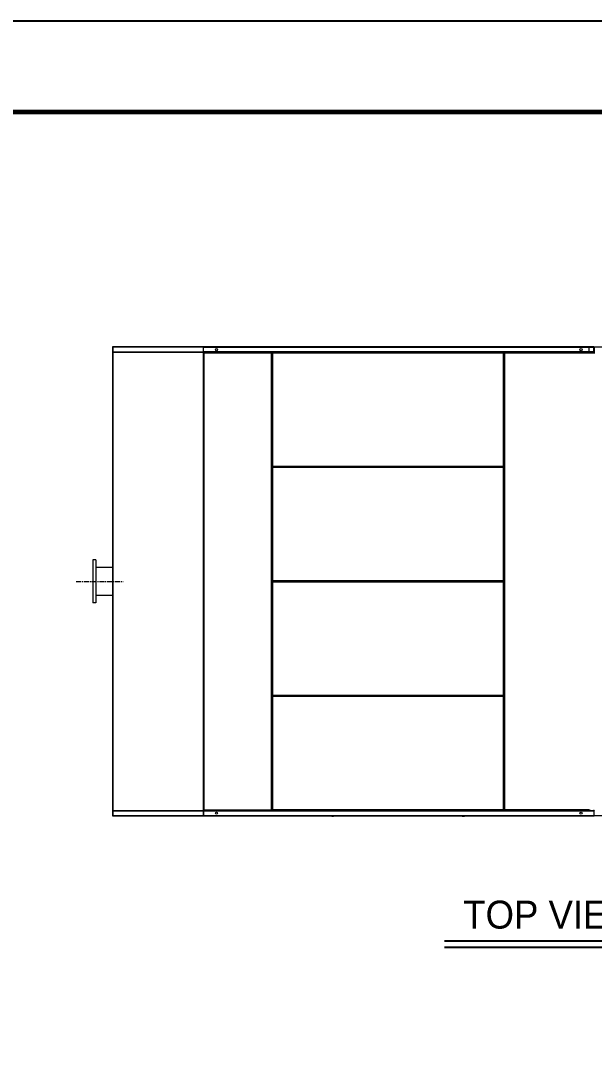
# Model space of a CAD drawing. Header units: millimetres. Extents: x -17070 to 42347, y -291348 to 30072.
# Drawn here: x 21629 to 26033, y 22094 to 30072 of the extents above; entities that cross this region are included whole.
import ezdxf
from ezdxf.enums import TextEntityAlignment as Align

# ---------------------------------------------------------------- set-up
doc = ezdxf.new("R2010")
doc.units = ezdxf.units.MM
doc.linetypes.add('CENTER', pattern=[2, 1.25, -0.25, 0.25, -0.25])
for name, color, linetype in [('center', 1, 'CENTER'), ('냉각탑_box', 1, 'Continuous'), ('냉각탑_form', 1, 'Continuous'), ('냉각탑_text', 3, 'Continuous')]:
    doc.layers.add(name, color=color, linetype=linetype)
doc.styles.add('돋움', font='Dotum.ttf')

# ---------------------------------------------------------------- blocks, each defined once
blk = doc.blocks.new('4')
at = {"lineweight": 20}
for p, q in [((23033.3, 27568.5), (22333.3, 27568.5)), ((22333.3, 27568.5), (22333.3, 23968.5)), ((22336.3, 27568.5), (22336.3, 23968.5)), ((23033.3, 27565.5), (22336.3, 27565.5)), ((23033.3, 27529.5), (22336.3, 27529.5)), ((23033.3, 27526.5), (22336.3, 27526.5)), ((23033.3, 23968.5), (23033.3, 27568.5)), ((26029.8, 27568.5), (28432, 27568.5)), ((22333.3, 23968.5), (23033.3, 23968.5)), ((22336.3, 24010.5), (23033.3, 24010.5)), ((22336.3, 24007.5), (23033.3, 24007.5)), ((22336.3, 23971.5), (23033.3, 23971.5)), ((28432, 23968.5), (23033.3, 23968.5))]:
    blk.add_line(p, q, dxfattribs=at)
at = {"color": 7, "lineweight": 20}
for p, q in [((26029.8, 27568.5), (23033.3, 27568.5)), ((26029.8, 27565.1), (23033.3, 27565.1)), ((26029.8, 27529.9), (23033.3, 27529.9)), ((26028.1, 27526.5), (23034.9, 27526.5)), ((25337.5, 27524.5), (23562.3, 27524.5)), ((23036.3, 24015.9), (23036.3, 27521.1)), ((23553.5, 24015.9), (23553.5, 27521.1)), ((23556.9, 24014.2), (23556.9, 27522.8)), ((25337.5, 27521.1), (23562.3, 27521.1)), ((25342.9, 24014.2), (25342.9, 27522.8)), ((25346.3, 24015.9), (25346.3, 27521.1)), ((25337.5, 26650.9), (23562.3, 26650.9)), ((25337.5, 26647.5), (23562.3, 26647.5)), ((25337.5, 26646), (23562.3, 26646)), ((25337.5, 26642.6), (23562.3, 26642.6)), ((25337.5, 25772.4), (23562.3, 25772.4)), ((25337.5, 25769), (23562.3, 25769)), ((25337.5, 25767.5), (23562.3, 25767.5)), ((25337.5, 25764.1), (23562.3, 25764.1)), ((25337.5, 24893.9), (23562.3, 24893.9)), ((25337.5, 24890.5), (23562.3, 24890.5)), ((25337.5, 24889), (23562.3, 24889)), ((25337.5, 24885.6), (23562.3, 24885.6)), ((25337.5, 24015.4), (23562.3, 24015.4)), ((23033.3, 24007.1), (26029.9, 24007.1)), ((23033.3, 23971.9), (26029.9, 23971.9)), ((23033.3, 23968.5), (26029.9, 23968.5)), ((23035, 24010.5), (26028.2, 24010.5)), ((25337.5, 24012), (23562.3, 24012))]:
    blk.add_line(p, q, dxfattribs=at)
at = {"color": 7, "lineweight": 20, "ltscale": 0.232167}
for p, q in [((23554, 27524.5), (23034.9, 27524.5)), ((23034.9, 24012.5), (23554, 24012.5))]:
    blk.add_line(p, q, dxfattribs=at)
at = {"color": 7, "lineweight": 20, "ltscale": 0.000414929}
for p, q in [((23034.9, 27524.5), (23034.9, 27523.5)), ((23554.9, 27524.5), (23554.9, 27523.5)), ((25344.9, 27524.5), (25344.9, 27523.5)), ((23034.9, 24012.5), (23034.9, 24013.5)), ((23554.9, 24012.5), (23554.9, 24013.5)), ((25344.9, 24013.5), (25344.9, 24012.5)), ((25991.9, 24013.5), (25991.9, 24012.5))]:
    blk.add_line(p, q, dxfattribs=at)
at = {"color": 7, "lineweight": 20, "ltscale": 0.000375}
for p, q in [((23035.8, 27524.5), (23034.9, 27524.5)), ((23080, 27524.5), (23079.1, 27524.5)), ((23554, 27524.5), (23554.9, 27524.5)), ((24074.2, 27524.5), (24075.1, 27524.5)), ((25345.8, 27524.5), (25344.9, 27524.5)), ((25592, 27524.5), (25591.1, 27524.5)), ((25986.2, 27524.5), (25987.1, 27524.5)), ((25991, 27524.5), (25991.9, 27524.5)), ((25340.9, 27521.6), (25340.9, 27522.5)), ((25340.9, 26650.4), (25340.9, 26649.5)), ((25340.9, 26643.1), (25340.9, 26644)), ((25340.9, 25771.9), (25340.9, 25771)), ((25340.9, 25766.6), (25340.9, 25767.5)), ((25340.9, 24895.4), (25340.9, 24894.5)), ((25340.9, 24888.1), (25340.9, 24889)), ((25340.9, 24016.9), (25340.9, 24016)), ((23035.8, 24012.5), (23034.9, 24012.5)), ((23554, 24012.5), (23554.9, 24012.5)), ((25345.8, 24012.5), (25344.9, 24012.5)), ((25991, 24012.5), (25991.9, 24012.5))]:
    blk.add_line(p, q, dxfattribs=at)
at = {"color": 7, "lineweight": 20, "ltscale": 0.000333333}
for p, q in [((23036.1, 27524.5), (23035.3, 27524.5)), ((23117.5, 27524.5), (23116.6, 27524.5)), ((23262.2, 27524.5), (23261.4, 27524.5)), ((23311.3, 27524.5), (23312.1, 27524.5)), ((23392.6, 27524.5), (23393.5, 27524.5)), ((23537.4, 27524.5), (23538.2, 27524.5))]:
    blk.add_line(p, q, dxfattribs=at)
at = {"color": 7, "lineweight": 20, "ltscale": 0.010333}
blk.add_line((23500.9, 27526.5), (23525.7, 27526.5), dxfattribs=at)
at = {"color": 7, "lineweight": 20, "ltscale": 0.000833346}
for p, q in [((23525.7, 27526.5), (23525.7, 27524.5)), ((25525.7, 27526.5), (25525.7, 27524.5))]:
    blk.add_line(p, q, dxfattribs=at)
at = {"color": 7, "lineweight": 20, "ltscale": 0.000625002}
blk.add_line((23554, 27524.5), (23555.5, 27524.5), dxfattribs=at)
at = {"color": 7, "lineweight": 20, "ltscale": 0.001542}
blk.add_line((23555.5, 27524.5), (23559.2, 27524.5), dxfattribs=at)
at = {"color": 7, "lineweight": 20, "ltscale": 0.000708346}
blk.add_line((23555.5, 27524.5), (23555.5, 27522.8), dxfattribs=at)
at = {"color": 7, "lineweight": 20, "ltscale": 0.001292}
for p, q in [((23559.2, 27524.5), (23562.3, 27524.5)), ((25340.6, 27524.5), (25337.5, 27524.5)), ((23559.2, 27522.5), (23562.3, 27522.5)), ((25340.6, 27522.5), (25337.5, 27522.5)), ((23559.2, 26649.5), (23562.3, 26649.5)), ((23559.2, 26647.5), (23562.3, 26647.5)), ((25340.6, 26649.5), (25337.5, 26649.5)), ((25340.6, 26647.5), (25337.5, 26647.5)), ((23559.2, 26646), (23562.3, 26646)), ((23559.2, 26644), (23562.3, 26644)), ((25340.6, 26646), (25337.5, 26646)), ((25340.6, 26644), (25337.5, 26644)), ((23559.2, 25771), (23562.3, 25771)), ((23559.2, 25769), (23562.3, 25769)), ((25340.6, 25771), (25337.5, 25771)), ((25340.6, 25769), (25337.5, 25769)), ((23559.2, 25767.5), (23562.3, 25767.5)), ((23559.2, 25765.5), (23562.3, 25765.5)), ((25340.6, 25767.5), (25337.5, 25767.5)), ((25340.6, 25765.5), (25337.5, 25765.5)), ((23559.2, 24892.5), (23562.3, 24892.5)), ((25340.6, 24892.5), (25337.5, 24892.5)), ((23559.2, 24890.5), (23562.3, 24890.5)), ((23559.2, 24889), (23562.3, 24889)), ((23559.2, 24887), (23562.3, 24887)), ((25340.6, 24890.5), (25337.5, 24890.5)), ((25340.6, 24889), (25337.5, 24889)), ((25340.6, 24887), (25337.5, 24887)), ((23559.2, 24014), (23562.3, 24014)), ((25340.6, 24014), (25337.5, 24014)), ((23559.2, 24012), (23562.3, 24012)), ((25340.6, 24012), (25337.5, 24012))]:
    blk.add_line(p, q, dxfattribs=at)
at = {"color": 7, "lineweight": 20, "ltscale": 0.000833333}
for p, q in [((23559.2, 27522.5), (23559.2, 27524.5)), ((25337.5, 27522.5), (25337.5, 27524.5)), ((25340.6, 27522.5), (25340.6, 27524.5)), ((23560.9, 27521.6), (23558.9, 27521.6)), ((25338.9, 27521.6), (25340.9, 27521.6)), ((23560.9, 26650.4), (23558.9, 26650.4)), ((23559.2, 26649.5), (23559.2, 26647.5)), ((25337.5, 26649.5), (25337.5, 26647.5)), ((25338.9, 26650.4), (25340.9, 26650.4)), ((25340.6, 26649.5), (25340.6, 26647.5)), ((23560.9, 26643.1), (23558.9, 26643.1)), ((23559.2, 26644), (23559.2, 26646)), ((25337.5, 26644), (25337.5, 26646)), ((25338.9, 26643.1), (25340.9, 26643.1)), ((25340.6, 26644), (25340.6, 26646)), ((23558.9, 25974.5), (23556.9, 25974.5)), ((23560.9, 25771.9), (23558.9, 25771.9)), ((23559.2, 25771), (23559.2, 25769)), ((25337.5, 25771), (25337.5, 25769)), ((25338.9, 25771.9), (25340.9, 25771.9)), ((25340.6, 25771), (25340.6, 25769)), ((23560.9, 25764.6), (23558.9, 25764.6)), ((23559.2, 25765.5), (23559.2, 25767.5)), ((25337.5, 25765.5), (25337.5, 25767.5)), ((25338.9, 25764.6), (25340.9, 25764.6)), ((25340.6, 25765.5), (25340.6, 25767.5)), ((23558.9, 25562.5), (23556.9, 25562.5)), ((23560.9, 24893.4), (23558.9, 24893.4)), ((23559.2, 24892.5), (23559.2, 24890.5)), ((25337.5, 24892.5), (25337.5, 24890.5)), ((25338.9, 24893.4), (25340.9, 24893.4)), ((25340.6, 24892.5), (25340.6, 24890.5)), ((23560.9, 24886.1), (23558.9, 24886.1)), ((23559.2, 24887), (23559.2, 24889)), ((25337.5, 24887), (25337.5, 24889)), ((25338.9, 24886.1), (25340.9, 24886.1)), ((25340.6, 24887), (25340.6, 24889)), ((23560.9, 24014.9), (23558.9, 24014.9)), ((23559.2, 24014), (23559.2, 24012)), ((25337.5, 24014), (25337.5, 24012)), ((25338.9, 24014.9), (25340.9, 24014.9)), ((25340.6, 24014), (25340.6, 24012))]:
    blk.add_line(p, q, dxfattribs=at)
at = {"color": 7, "lineweight": 20, "ltscale": 0.001417}
for p, q in [((23562.3, 27521.1), (23562.3, 27524.5)), ((25337.5, 27521.1), (25337.5, 27524.5)), ((25992.2, 27565.1), (25992.2, 27568.5)), ((26029.8, 27565.1), (26029.8, 27568.5)), ((23558.9, 27521.1), (23562.3, 27521.1)), ((25340.9, 27521.1), (25337.5, 27521.1)), ((23558.9, 26650.9), (23562.3, 26650.9)), ((23562.3, 26650.9), (23562.3, 26647.5)), ((25340.9, 26650.9), (25337.5, 26650.9)), ((25337.5, 26650.9), (25337.5, 26647.5)), ((23558.9, 26642.6), (23562.3, 26642.6)), ((23562.3, 26642.6), (23562.3, 26646)), ((25337.5, 26642.6), (25337.5, 26646)), ((25340.9, 26642.6), (25337.5, 26642.6)), ((23558.9, 25772.4), (23562.3, 25772.4)), ((23562.3, 25772.4), (23562.3, 25769)), ((25340.9, 25772.4), (25337.5, 25772.4)), ((25337.5, 25772.4), (25337.5, 25769)), ((23558.9, 25764.1), (23562.3, 25764.1)), ((23562.3, 25764.1), (23562.3, 25767.5)), ((25337.5, 25764.1), (25337.5, 25767.5)), ((25340.9, 25764.1), (25337.5, 25764.1)), ((23558.9, 24893.9), (23562.3, 24893.9)), ((23562.3, 24893.9), (23562.3, 24890.5)), ((25340.9, 24893.9), (25337.5, 24893.9)), ((25337.5, 24893.9), (25337.5, 24890.5)), ((23558.9, 24885.6), (23562.3, 24885.6)), ((23562.3, 24885.6), (23562.3, 24889)), ((25337.5, 24885.6), (25337.5, 24889)), ((25340.9, 24885.6), (25337.5, 24885.6)), ((23558.9, 24015.4), (23562.3, 24015.4)), ((23562.3, 24015.4), (23562.3, 24012)), ((25340.9, 24015.4), (25337.5, 24015.4)), ((25337.5, 24015.4), (25337.5, 24012)), ((23033.3, 23971.9), (23033.3, 23968.5)), ((25992.2, 23971.9), (25992.2, 23968.5)), ((26029.9, 23971.9), (26029.9, 23968.5))]:
    blk.add_line(p, q, dxfattribs=at)
at = {"color": 7, "lineweight": 20, "ltscale": 0.000128159}
for p, q in [((23562.3, 27524.2), (23562.3, 27524.5)), ((23562.3, 26647.8), (23562.3, 26647.5)), ((23562.3, 26645.7), (23562.3, 26646)), ((23562.3, 25769.3), (23562.3, 25769)), ((23562.3, 25767.2), (23562.3, 25767.5)), ((23562.3, 24890.8), (23562.3, 24890.5)), ((23562.3, 24888.7), (23562.3, 24889)), ((23562.3, 24012.3), (23562.3, 24012))]:
    blk.add_line(p, q, dxfattribs=at)
at = {"color": 7, "lineweight": 20, "ltscale": 0.00075}
for p, q in [((23596.1, 27524.5), (23594.3, 27524.5)), ((23662.1, 27524.5), (23663.9, 27524.5)), ((24130.1, 27524.5), (24128.3, 27524.5)), ((24272.1, 27524.5), (24273.9, 27524.5)), ((24435.1, 27524.5), (24433.3, 27524.5)), ((24577.1, 27524.5), (24578.9, 27524.5)), ((25045.1, 27524.5), (25043.3, 27524.5)), ((25111.1, 27524.5), (25112.9, 27524.5))]:
    blk.add_line(p, q, dxfattribs=at)
at = {"color": 7, "lineweight": 20, "ltscale": 0.000374988}
for p, q in [((24081.2, 27524.5), (24080.3, 27524.5)), ((24710.4, 27524.5), (24711.3, 27524.5)), ((24718.2, 27524.5), (24717.3, 27524.5)), ((25347.4, 27524.5), (25348.3, 27524.5)), ((25355.2, 27524.5), (25354.3, 27524.5)), ((25984.4, 27524.5), (25985.3, 27524.5))]:
    blk.add_line(p, q, dxfattribs=at)
at = {"color": 7, "lineweight": 20, "ltscale": 0.005083}
for p, q in [((25017.6, 27570.1), (25029.8, 27570.1)), ((25049.1, 27570.1), (25036.9, 27570.1)), ((24017.1, 23966.9), (24029.3, 23966.9)), ((24048.6, 23966.9), (24036.4, 23966.9)), ((25017.6, 23966.9), (25029.8, 23966.9)), ((25049.1, 23966.9), (25036.9, 23966.9))]:
    blk.add_line(p, q, dxfattribs=at)
at = {"color": 7, "lineweight": 20, "ltscale": 0.002167}
blk.add_line((25340.6, 27524.5), (25345.8, 27524.5), dxfattribs=at)
at = {"color": 7, "lineweight": 20, "ltscale": 0.268833}
for p, q in [((25991, 27524.5), (25345.8, 27524.5)), ((25991, 24012.5), (25345.8, 24012.5))]:
    blk.add_line(p, q, dxfattribs=at)
at = {"color": 7, "lineweight": 20, "ltscale": 0.008667}
blk.add_line((25504.9, 27526.5), (25525.7, 27526.5), dxfattribs=at)
at = {"color": 7, "lineweight": 20, "ltscale": 0.000162417}
blk.add_line((25991.4, 27524.5), (25991, 27524.5), dxfattribs=at)
at = {"color": 7, "lineweight": 20, "ltscale": 0.004227}
blk.add_line((25991.4, 27524.5), (26001.5, 27524.5), dxfattribs=at)
at = {"color": 7, "lineweight": 20, "ltscale": 0.014667}
for p, q in [((25992.2, 27565.1), (25992.2, 27529.9)), ((26029.8, 27529.9), (26029.8, 27565.1)), ((23033.3, 24007.1), (23033.3, 23971.9)), ((26029.9, 24007.1), (26029.9, 23971.9))]:
    blk.add_line(p, q, dxfattribs=at)
at = {"color": 7, "lineweight": 20, "ltscale": 0.001131}
for p, q in [((25992.2, 27527.2), (25992.2, 27529.9)), ((26029.8, 27529.9), (26029.8, 27527.2)), ((23033.3, 24007.1), (23033.3, 24009.8)), ((26029.9, 24009.8), (26029.9, 24007.1))]:
    blk.add_line(p, q, dxfattribs=at)
at = {"color": 7, "lineweight": 20, "ltscale": 0.011728}
blk.add_line((26001.5, 27524.5), (26029.7, 27524.5), dxfattribs=at)
at = {"color": 7, "lineweight": 20, "ltscale": 0.015372}
blk.add_line((26001.5, 27524.5), (26038.4, 27524.5), dxfattribs=at)
at = {"color": 7, "lineweight": 20, "ltscale": 0.000902586}
blk.add_line((26030.3, 27526.5), (26028.1, 27526.5), dxfattribs=at)
at = {"color": 7, "lineweight": 20, "ltscale": 0.000583333}
for p, q in [((26031.1, 27524.5), (26029.7, 27524.5)), ((23562.3, 27521.6), (23560.9, 27521.6)), ((25337.5, 27521.6), (25338.9, 27521.6)), ((23562.3, 26650.4), (23560.9, 26650.4)), ((25337.5, 26650.4), (25338.9, 26650.4)), ((23562.3, 26643.1), (23560.9, 26643.1)), ((25337.5, 26643.1), (25338.9, 26643.1)), ((23562.3, 25771.9), (23560.9, 25771.9)), ((25337.5, 25771.9), (25338.9, 25771.9)), ((23562.3, 25764.6), (23560.9, 25764.6)), ((25337.5, 25764.6), (25338.9, 25764.6)), ((23562.3, 24893.4), (23560.9, 24893.4)), ((25337.5, 24893.4), (25338.9, 24893.4)), ((23562.3, 24886.1), (23560.9, 24886.1)), ((25337.5, 24886.1), (25338.9, 24886.1)), ((23562.3, 24014.9), (23560.9, 24014.9)), ((23560.9, 24014.5), (23562.3, 24014.5)), ((25337.5, 24014.9), (25338.9, 24014.9)), ((25995.3, 24014.2), (25993.9, 24014.2))]:
    blk.add_line(p, q, dxfattribs=at)
at = {"color": 7, "lineweight": 20, "ltscale": 0.000708333}
for p, q in [((26031.5, 27566.5), (26029.8, 27566.5)), ((23555.5, 24012.5), (23555.5, 24014.2)), ((26031.6, 23970.5), (26029.9, 23970.5))]:
    blk.add_line(p, q, dxfattribs=at)
at = {"color": 7, "lineweight": 20, "ltscale": 0.000708334}
for p, q in [((26031.5, 27529.9), (26029.8, 27529.9)), ((26031.6, 24007.1), (26029.9, 24007.1))]:
    blk.add_line(p, q, dxfattribs=at)
at = {"color": 7, "lineweight": 20, "ltscale": 0.000414935}
for p, q in [((26030.5, 27527.5), (26029.8, 27528.2)), ((23557.9, 27523.5), (23557.2, 27522.8)), ((23557.9, 27010.5), (23557.2, 27011.2)), ((23557.9, 27006.5), (23557.2, 27005.8)), ((23557.9, 26450.5), (23557.2, 26451.2)), ((23557.9, 26446.5), (23557.2, 26445.8)), ((23557.9, 25979.5), (23557.2, 25980.2)), ((23557.9, 25557.5), (23557.2, 25556.8)), ((23557.9, 25090.5), (23557.2, 25091.2)), ((23557.9, 25086.5), (23557.2, 25085.8)), ((23557.9, 24530.5), (23557.2, 24531.2)), ((23557.9, 24526.5), (23557.2, 24525.8)), ((23557.9, 24013.5), (23557.2, 24014.2)), ((26030.6, 24009.5), (26029.9, 24008.8))]:
    blk.add_line(p, q, dxfattribs=at)
at = {"color": 7, "lineweight": 20, "ltscale": 0.00030251}
blk.add_line((26030.2, 27567.7), (26030.2, 27568.5), dxfattribs=at)
at = {"color": 7, "lineweight": 20, "ltscale": 2.22761e-05}
blk.add_line((26031.4, 27529.3), (26031.5, 27529.3), dxfattribs=at)
at = {"color": 7, "lineweight": 20, "ltscale": 2.22174e-05}
blk.add_line((26031.4, 27529.3), (26031.5, 27529.3), dxfattribs=at)
at = {"color": 7, "lineweight": 20, "ltscale": 0.000333335}
blk.add_line((26031.5, 27567.3), (26031.5, 27566.5), dxfattribs=at)
at = {"color": 7, "lineweight": 20, "ltscale": 0.01525}
for p, q in [((26031.5, 27566.5), (26031.5, 27529.9)), ((26031.6, 23970.5), (26031.6, 24007.1))]:
    blk.add_line(p, q, dxfattribs=at)
at = {"color": 7, "lineweight": 20, "ltscale": 0.000249929}
blk.add_line((26031.5, 27529.9), (26031.5, 27529.3), dxfattribs=at)
at = {"color": 7, "lineweight": 20, "ltscale": 0.000824955}
blk.add_line((26031.5, 27529.3), (26031.5, 27527.3), dxfattribs=at)
at = {"color": 7, "lineweight": 20, "ltscale": 0.000364732}
for p, q in [((26032, 27527.1), (26031.5, 27527.8)), ((26032, 24009.9), (26031.5, 24009.2))]:
    blk.add_line(p, q, dxfattribs=at)
at = {"color": 7, "lineweight": 20, "ltscale": 0.000562932}
for p, q in [((23033.3, 27522.8), (23034.2, 27522.8)), ((23555.5, 27522.8), (23556.9, 27522.8)), ((25342.9, 27522.8), (25344.2, 27522.8)), ((23034.2, 24014.2), (23033.3, 24014.2)), ((23556.9, 24014.2), (23555.5, 24014.2)), ((25344.2, 24014.2), (25342.9, 24014.2)), ((25992.5, 24014.2), (25993.9, 24014.2))]:
    blk.add_line(p, q, dxfattribs=at)
at = {"color": 7, "lineweight": 20, "ltscale": 0.23175}
for p, q in [((23553.5, 27521.1), (23033.3, 27521.1)), ((23033.3, 24015.9), (23553.5, 24015.9))]:
    blk.add_line(p, q, dxfattribs=at)
at = {"color": 7, "lineweight": 20, "ltscale": 0.000502197}
for p, q in [((23035.4, 27522.8), (23034.2, 27522.8)), ((23554.3, 27522.8), (23555.5, 27522.8)), ((25345.4, 27522.8), (25344.2, 27522.8)), ((23035.4, 24014.2), (23034.2, 24014.2)), ((25345.4, 24014.2), (25344.2, 24014.2)), ((25991.3, 24014.2), (25992.5, 24014.2))]:
    blk.add_line(p, q, dxfattribs=at)
at = {"color": 7, "lineweight": 20, "ltscale": 0.000293404}
for p, q in [((23034.9, 27522.8), (23034.9, 27523.5)), ((23554.9, 27522.8), (23554.9, 27523.5)), ((25344.9, 27522.8), (25344.9, 27523.5)), ((23034.9, 24014.2), (23034.9, 24013.5)), ((23554.9, 24014.2), (23554.9, 24013.5)), ((25344.9, 24014.2), (25344.9, 24013.5)), ((25991.9, 24014.2), (25991.9, 24013.5))]:
    blk.add_line(p, q, dxfattribs=at)
at = {"color": 7, "lineweight": 20, "ltscale": 0.000547135}
for p, q in [((23558.2, 27522.8), (23556.9, 27522.8)), ((23558.2, 24014.2), (23556.9, 24014.2))]:
    blk.add_line(p, q, dxfattribs=at)
at = {"color": 7, "lineweight": 20, "ltscale": 0.000249753}
blk.add_line((23558.6, 27522.5), (23559.2, 27522.5), dxfattribs=at)
at = {"color": 7, "lineweight": 20, "ltscale": 0.000208333}
for p, q in [((23558.9, 27521.6), (23558.9, 27521.1)), ((23560.9, 27521.6), (23560.9, 27521.1)), ((25338.9, 27521.1), (25338.9, 27521.6)), ((25340.9, 27521.1), (25340.9, 27521.6)), ((23558.9, 26650.9), (23558.9, 26650.4)), ((23560.9, 26650.9), (23560.9, 26650.4)), ((25338.9, 26650.4), (25338.9, 26650.9)), ((25340.9, 26650.4), (25340.9, 26650.9)), ((23558.9, 26643.1), (23558.9, 26642.6)), ((23560.9, 26643.1), (23560.9, 26642.6)), ((25338.9, 26642.6), (25338.9, 26643.1)), ((25340.9, 26642.6), (25340.9, 26643.1)), ((23558.9, 25772.4), (23558.9, 25771.9)), ((23560.9, 25772.4), (23560.9, 25771.9)), ((25338.9, 25771.9), (25338.9, 25772.4)), ((25340.9, 25771.9), (25340.9, 25772.4)), ((23558.9, 25764.6), (23558.9, 25764.1)), ((23560.9, 25764.6), (23560.9, 25764.1)), ((25338.9, 25764.1), (25338.9, 25764.6)), ((25340.9, 25764.1), (25340.9, 25764.6)), ((23558.9, 24893.9), (23558.9, 24893.4)), ((23560.9, 24893.9), (23560.9, 24893.4)), ((25338.9, 24893.4), (25338.9, 24893.9)), ((25340.9, 24893.4), (25340.9, 24893.9)), ((23558.9, 24886.1), (23558.9, 24885.6)), ((23560.9, 24886.1), (23560.9, 24885.6)), ((25338.9, 24885.6), (25338.9, 24886.1)), ((25340.9, 24885.6), (25340.9, 24886.1)), ((23558.9, 24015.4), (23558.9, 24014.9)), ((23560.9, 24015.4), (23560.9, 24014.9)), ((25338.9, 24014.9), (25338.9, 24015.4)), ((25340.9, 24014.9), (25340.9, 24015.4))]:
    blk.add_line(p, q, dxfattribs=at)
at = {"color": 7, "lineweight": 20, "ltscale": 0.362583}
for p, q in [((23558.9, 27521.1), (23558.9, 26650.9)), ((23562.3, 27521.1), (23562.3, 26650.9)), ((25337.5, 26650.9), (25337.5, 27521.1)), ((25340.9, 26650.9), (25340.9, 27521.1)), ((23558.9, 26642.6), (23558.9, 25772.4)), ((23562.3, 26642.6), (23562.3, 25772.4)), ((25337.5, 25772.4), (25337.5, 26642.6)), ((25340.9, 25772.4), (25340.9, 26642.6)), ((23558.9, 25764.1), (23558.9, 24893.9)), ((23562.3, 25764.1), (23562.3, 24893.9)), ((25337.5, 24893.9), (25337.5, 25764.1)), ((25340.9, 24893.9), (25340.9, 25764.1)), ((23558.9, 24885.6), (23558.9, 24015.4)), ((23562.3, 24885.6), (23562.3, 24015.4)), ((25337.5, 24015.4), (25337.5, 24885.6)), ((25340.9, 24015.4), (25340.9, 24885.6))]:
    blk.add_line(p, q, dxfattribs=at)
at = {"color": 7, "lineweight": 20, "ltscale": 0.000208344}
for p, q in [((25337.5, 27521.6), (25337.5, 27521.1)), ((25337.5, 26643.1), (25337.5, 26642.6)), ((25337.5, 25764.6), (25337.5, 25764.1)), ((25337.5, 24886.1), (25337.5, 24885.6))]:
    blk.add_line(p, q, dxfattribs=at)
at = {"color": 7, "lineweight": 20, "ltscale": 0.000124937}
for p, q in [((25340.9, 27522.5), (25340.6, 27522.5)), ((25340.9, 26649.5), (25340.6, 26649.5)), ((25340.9, 26644), (25340.6, 26644)), ((25340.9, 25771), (25340.6, 25771)), ((25340.9, 25767.5), (25340.6, 25767.5)), ((25340.9, 24889), (25340.6, 24889))]:
    blk.add_line(p, q, dxfattribs=at)
at = {"color": 7, "lineweight": 20, "ltscale": 0.000833328}
for p, q in [((25340.9, 27521.1), (25342.9, 27521.1)), ((25340.9, 24042.5), (25342.9, 24042.5))]:
    blk.add_line(p, q, dxfattribs=at)
at = {"color": 7, "lineweight": 20, "ltscale": 0.00083334}
for p, q in [((25342.9, 27494.5), (25340.9, 27494.5)), ((25342.9, 24015.9), (25340.9, 24015.9))]:
    blk.add_line(p, q, dxfattribs=at)
at = {"color": 7, "lineweight": 20, "ltscale": 0.268417}
for p, q in [((25990.5, 27521.1), (25346.3, 27521.1)), ((25990.5, 24015.9), (25346.3, 24015.9))]:
    blk.add_line(p, q, dxfattribs=at)
at = {"color": 7, "lineweight": 20, "ltscale": 0.000547189}
for p, q in [((23558.2, 27011.2), (23556.9, 27011.2)), ((23558.2, 27005.8), (23556.9, 27005.8)), ((23558.2, 26451.2), (23556.9, 26451.2)), ((23558.2, 26445.8), (23556.9, 26445.8)), ((23558.2, 25980.2), (23556.9, 25980.2)), ((23558.2, 25556.8), (23556.9, 25556.8)), ((23558.2, 25091.2), (23556.9, 25091.2)), ((23558.2, 25085.8), (23556.9, 25085.8)), ((23558.2, 24531.2), (23556.9, 24531.2)), ((23558.2, 24525.8), (23556.9, 24525.8))]:
    blk.add_line(p, q, dxfattribs=at)
at = {"color": 7, "lineweight": 20, "ltscale": 0.003042}
for p, q in [((23558.9, 26643.1), (23558.9, 26650.4)), ((23558.9, 25764.6), (23558.9, 25771.9)), ((23558.9, 25764.6), (23558.9, 25771.9)), ((23558.9, 24886.1), (23558.9, 24893.4))]:
    blk.add_line(p, q, dxfattribs=at)
at = {"color": 7, "lineweight": 20, "ltscale": 0.000625}
for p, q in [((23562.3, 26646), (23562.3, 26647.5)), ((23659, 26646), (23659, 26647.5)), ((23662.4, 26646), (23662.4, 26647.5)), ((23667.1, 26647.5), (23667.1, 26646)), ((23721.4, 26647.5), (23721.4, 26646)), ((23726.6, 26647.5), (23726.6, 26646)), ((23741.4, 26646), (23741.4, 26647.5)), ((23743.8, 26646), (23743.8, 26647.5)), ((23746.5, 26647.5), (23746.5, 26646)), ((23746.5, 26647.5), (23746.5, 26646)), ((23746.5, 26647.5), (23746.5, 26646)), ((23751.7, 26647.5), (23751.7, 26646)), ((23753.6, 26647.5), (23753.6, 26646)), ((23788.5, 26647.5), (23788.5, 26646)), ((24073.7, 26646), (24073.7, 26647.5)), ((24077.1, 26646), (24077.1, 26647.5)), ((24078.3, 26647.5), (24078.3, 26646)), ((24081.6, 26647.5), (24081.6, 26646)), ((24085.3, 26647.5), (24085.3, 26646)), ((24125.1, 26647.5), (24125.1, 26646)), ((24130.3, 26647.5), (24130.3, 26646)), ((24192.9, 26646), (24192.9, 26647.5)), ((24207.7, 26646), (24207.7, 26647.5)), ((24212.9, 26647.5), (24212.9, 26646)), ((24218.1, 26647.5), (24218.1, 26646)), ((24232.9, 26646), (24232.9, 26647.5)), ((24271.9, 26647.5), (24271.9, 26646)), ((24430.1, 26647.5), (24430.1, 26646)), ((24435.3, 26647.5), (24435.3, 26646)), ((24576.9, 26647.5), (24576.9, 26646)), ((24709.8, 26647.5), (24709.8, 26646)), ((24713.3, 26647.5), (24713.3, 26646)), ((24715.3, 26647.5), (24715.3, 26646)), ((24718.6, 26647.5), (24718.6, 26646)), ((24722.3, 26647.5), (24722.3, 26646)), ((25040.1, 26647.5), (25040.1, 26646)), ((25045.3, 26647.5), (25045.3, 26646)), ((25110.9, 26647.5), (25110.9, 26646)), ((25116.1, 26647.5), (25116.1, 26646)), ((25116.1, 26647.5), (25116.1, 26646)), ((25118.7, 26646), (25118.7, 26647.5)), ((25120.7, 26647.5), (25120.7, 26646)), ((25206.3, 26646), (25206.3, 26647.5)), ((25221.1, 26646), (25221.1, 26647.5)), ((25226.3, 26646), (25226.3, 26647.5)), ((25236.5, 26646), (25236.5, 26647.5)), ((25271.1, 26646), (25271.1, 26647.5)), ((25274.5, 26646), (25274.5, 26647.5)), ((25276.5, 26647.5), (25276.5, 26646)), ((25276.5, 26647.5), (25276.5, 26646)), ((25276.5, 26647.5), (25276.5, 26646)), ((25281.7, 26647.5), (25281.7, 26646)), ((25283.6, 26647.5), (25283.6, 26646)), ((23562.3, 25767.5), (23562.3, 25769)), ((23659, 25767.5), (23659, 25769)), ((23662.4, 25767.5), (23662.4, 25769)), ((23562.3, 24889), (23562.3, 24890.5)), ((23659, 24889), (23659, 24890.5)), ((23662.4, 24889), (23662.4, 24890.5))]:
    blk.add_line(p, q, dxfattribs=at)
at = {"color": 7, "lineweight": 20, "ltscale": 0.000624608}
blk.add_line((23753.9, 26647.5), (23753.9, 26646), dxfattribs=at)
at = {"color": 7, "lineweight": 20, "ltscale": 0.000624057}
for p, q in [((24277.1, 26647.5), (24277.1, 26646)), ((24582.1, 26647.5), (24582.1, 26646))]:
    blk.add_line(p, q, dxfattribs=at)
at = {"color": 7, "lineweight": 20, "ltscale": 0.000208322}
for p, q in [((25337.5, 26650.9), (25337.5, 26650.4)), ((25337.5, 25772.4), (25337.5, 25771.9)), ((25337.5, 24893.9), (25337.5, 24893.4)), ((25337.5, 24015.4), (25337.5, 24014.9))]:
    blk.add_line(p, q, dxfattribs=at)
at = {"color": 7, "lineweight": 20, "ltscale": 0.009167}
for p, q in [((22205.3, 25933.5), (22183.3, 25933.5)), ((22205.3, 25603.5), (22183.3, 25603.5))]:
    blk.add_line(p, q, dxfattribs=at)
at = {"color": 7, "lineweight": 20, "ltscale": 0.1375}
for p, q in [((22183.3, 25933.5), (22183.3, 25603.5)), ((22205.3, 25933.5), (22205.3, 25603.5))]:
    blk.add_line(p, q, dxfattribs=at)
at = {"color": 7, "lineweight": 20, "ltscale": 0.041257}
for p, q in [((22333.3, 25876.6), (22205.3, 25876.6)), ((22333.3, 25660.3), (22205.3, 25660.3))]:
    blk.add_line(p, q, dxfattribs=at)
at = {"color": 7, "lineweight": 20, "ltscale": 0.000354584}
for p, q in [((23665.6, 25768.1), (23665.6, 25769)), ((25339.2, 25768.1), (25339.2, 25769)), ((23665.6, 24889.6), (23665.6, 24890.5)), ((25339.2, 24889.6), (25339.2, 24890.5))]:
    blk.add_line(p, q, dxfattribs=at)
at = {"color": 7, "lineweight": 20, "ltscale": 0.000270413}
for p, q in [((23665.6, 25767.5), (23665.6, 25768.1)), ((23665.6, 24889), (23665.6, 24889.6))]:
    blk.add_line(p, q, dxfattribs=at)
at = {"color": 7, "lineweight": 20, "ltscale": 0.000374989}
for p, q in [((25337.5, 25764.6), (25337.5, 25765.5)), ((25337.5, 24886.1), (25337.5, 24887))]:
    blk.add_line(p, q, dxfattribs=at)
at = {"color": 7, "lineweight": 20, "ltscale": 0.000270414}
for p, q in [((25339.2, 25767.5), (25339.2, 25768.1)), ((25339.2, 24889), (25339.2, 24889.6))]:
    blk.add_line(p, q, dxfattribs=at)
at = {"color": 7, "lineweight": 20, "ltscale": 0.000833336}
for p, q in [((25340.9, 25764.6), (25340.9, 25766.6)), ((25340.9, 24886.1), (25340.9, 24888.1))]:
    blk.add_line(p, q, dxfattribs=at)
at = {"color": 7, "lineweight": 20, "ltscale": 0.000375003}
for p, q in [((25339.2, 24893.4), (25339.2, 24892.5)), ((25339.2, 24014.9), (25339.2, 24014))]:
    blk.add_line(p, q, dxfattribs=at)
at = {"color": 7, "lineweight": 20, "ltscale": 0.000251269}
blk.add_line((23559.2, 24014.5), (23558.6, 24014.5), dxfattribs=at)
at = {"color": 7, "lineweight": 20, "ltscale": 0.000208346}
blk.add_line((23560.9, 24014), (23560.9, 24014.5), dxfattribs=at)
at = {"color": 7, "lineweight": 20, "ltscale": 0.004015}
for p, q in [((26001.5, 24014.1), (25991.9, 24014.1)), ((26001.5, 24012.5), (25991.9, 24012.5))]:
    blk.add_line(p, q, dxfattribs=at)
at = {"color": 7, "lineweight": 20, "ltscale": 0.000666667}
for p, q in [((26001.5, 24014.1), (26001.5, 24012.5)), ((24017.1, 23966.9), (24017.1, 23968.5)), ((24048.6, 23966.9), (24048.6, 23968.5)), ((25017.6, 23966.9), (25017.6, 23968.5)), ((25049.1, 23966.9), (25049.1, 23968.5))]:
    blk.add_line(p, q, dxfattribs=at)
at = {"color": 7, "lineweight": 20, "ltscale": 0.001083}
blk.add_line((28433.1, 23969.7), (23033.3, 23969.7), dxfattribs=at)
at = {"color": 7, "lineweight": 20, "ltscale": 1.08536e-05}
blk.add_line((23034.9, 24010.5), (23035, 24010.5), dxfattribs=at)
at = {"color": 7, "lineweight": 20, "ltscale": 1.28301e-05}
blk.add_line((23035.8, 24010.5), (23035.9, 24010.5), dxfattribs=at)
at = {"color": 7, "lineweight": 20, "ltscale": 8.21853e-06}
blk.add_line((23035.8, 24010.5), (23035.9, 24010.5), dxfattribs=at)
at = {"color": 7, "lineweight": 20, "ltscale": 1.62238e-05}
blk.add_line((23036.4, 24010.5), (23036.5, 24010.5), dxfattribs=at)
at = {"color": 7, "lineweight": 20, "ltscale": 2.41018e-05}
blk.add_line((23036.4, 24010.5), (23036.5, 24010.5), dxfattribs=at)
at = {"color": 7, "lineweight": 20, "ltscale": 3.6506e-06}
blk.add_line((23036.4, 24010.5), (23036.5, 24010.5), dxfattribs=at)
at = {"color": 7, "lineweight": 20, "ltscale": 0.000833321}
for p, q in [((23525.7, 24010.5), (23525.7, 24012.5)), ((25525.7, 24010.5), (25525.7, 24012.5))]:
    blk.add_line(p, q, dxfattribs=at)
at = {"color": 7, "lineweight": 20, "ltscale": 0.000250012}
blk.add_line((23554.9, 24012.5), (23555.5, 24012.5), dxfattribs=at)
at = {"color": 7, "lineweight": 20, "ltscale": 0.001512}
blk.add_line((23559.2, 24012.5), (23555.5, 24012.5), dxfattribs=at)
at = {"color": 7, "lineweight": 20, "ltscale": 0.000499589}
for p, q in [((23711.4, 24010.8), (23711.4, 24012)), ((23751.4, 24010.8), (23751.4, 24012)), ((24177.9, 24010.8), (24177.9, 24012)), ((24247.9, 24010.8), (24247.9, 24012)), ((25186.3, 24010.8), (25186.3, 24012)), ((25226.3, 24010.8), (25226.3, 24012))]:
    blk.add_line(p, q, dxfattribs=at)
at = {"color": 7, "lineweight": 20, "ltscale": 0.016667}
for p, q in [((23751.4, 24010.8), (23711.4, 24010.8)), ((25226.3, 24010.8), (25186.3, 24010.8))]:
    blk.add_line(p, q, dxfattribs=at)
at = {"color": 7, "lineweight": 20, "ltscale": 8.94681e-06}
blk.add_line((24029.3, 24010.5), (24029.3, 24010.5), dxfattribs=at)
at = {"color": 7, "lineweight": 20, "ltscale": 1.51616e-05}
blk.add_line((24029.3, 24010.5), (24029.3, 24010.5), dxfattribs=at)
at = {"color": 7, "lineweight": 20, "ltscale": 2.69547e-06}
blk.add_line((24029.3, 24010.5), (24029.3, 24010.5), dxfattribs=at)
at = {"color": 7, "lineweight": 20, "ltscale": 8.40029e-06}
blk.add_line((24036.3, 24010.5), (24036.4, 24010.5), dxfattribs=at)
at = {"color": 7, "lineweight": 20, "ltscale": 1.51768e-05}
blk.add_line((24036.3, 24010.5), (24036.4, 24010.5), dxfattribs=at)
at = {"color": 7, "lineweight": 20, "ltscale": 2.70045e-06}
blk.add_line((24036.4, 24010.5), (24036.4, 24010.5), dxfattribs=at)
at = {"color": 7, "lineweight": 20, "ltscale": 0.029167}
blk.add_line((24247.9, 24010.8), (24177.9, 24010.8), dxfattribs=at)
at = {"color": 7, "lineweight": 20, "ltscale": 3.50751e-06}
blk.add_line((25029.8, 24010.5), (25029.8, 24010.5), dxfattribs=at)
at = {"color": 7, "lineweight": 20, "ltscale": 1.0193e-05}
blk.add_line((25029.8, 24010.5), (25029.8, 24010.5), dxfattribs=at)
at = {"color": 7, "lineweight": 20, "ltscale": 1.41996e-05}
blk.add_line((25029.8, 24010.5), (25029.8, 24010.5), dxfattribs=at)
at = {"color": 7, "lineweight": 20, "ltscale": 8.67599e-06}
blk.add_line((25036.8, 24010.5), (25036.9, 24010.5), dxfattribs=at)
at = {"color": 7, "lineweight": 20, "ltscale": 1.72064e-05}
blk.add_line((25036.8, 24010.5), (25036.9, 24010.5), dxfattribs=at)
at = {"color": 7, "lineweight": 20, "ltscale": 3.38591e-06}
blk.add_line((25036.8, 24010.5), (25036.9, 24010.5), dxfattribs=at)
at = {"color": 7, "lineweight": 20, "ltscale": 0.001792}
blk.add_line((25344.9, 24012.5), (25340.6, 24012.5), dxfattribs=at)
at = {"color": 7, "lineweight": 20, "ltscale": 0.000875002}
blk.add_line((26028.2, 24010.5), (26030.3, 24010.5), dxfattribs=at)
at = {"color": 7, "lineweight": 20, "ltscale": 7.43254e-06}
blk.add_line((26028.2, 24010.5), (26028.2, 24010.5), dxfattribs=at)
at = {"color": 7, "lineweight": 20, "ltscale": 7.59711e-06}
blk.add_line((26029.7, 24010.5), (26029.7, 24010.5), dxfattribs=at)
at = {"color": 7, "lineweight": 20, "ltscale": 2.4526e-05}
blk.add_line((26029.7, 24010.5), (26029.7, 24010.5), dxfattribs=at)
at = {"color": 7, "lineweight": 20, "ltscale": 0.000166674}
blk.add_line((26029.9, 23968.5), (26030.3, 23968.5), dxfattribs=at)
at = {"color": 7, "lineweight": 20, "ltscale": 0.000271024}
blk.add_line((26030.2, 23969.1), (26030.2, 23968.5), dxfattribs=at)
at = {"color": 7, "lineweight": 20, "ltscale": 8.25854e-06}
blk.add_line((26030.3, 24010.5), (26030.3, 24010.5), dxfattribs=at)
at = {"color": 7, "lineweight": 20, "ltscale": 0.000733899}
blk.add_line((26031.5, 24007.9), (26031.5, 24009.6), dxfattribs=at)
at = {"color": 7, "lineweight": 20, "ltscale": 0.000333326}
blk.add_line((26031.5, 23969.7), (26031.5, 23970.5), dxfattribs=at)
at = {"color": 7, "lineweight": 20}
for centre in [(23131.5, 27547.5), (25931.5, 27547.5), (23131.6, 23989.5), (25931.6, 23989.5)]:
    blk.add_circle(centre, 8, dxfattribs=at)
for centre, radius, start, end in [((23071.7, 27521.1), 3.4, 89.77921, 90), ((23500.9, 27521.3), 5.2, 90, 142.02054), ((23555.5, 27521.1), 3.4, 0.24046, 90), ((23562.3, 27521.1), 3.4, 90, 90.29895), ((24081.7, 27521.1), 3.4, 90, 90.23591), ((24116.9, 27521.1), 3.4, 89.7633, 90), ((24674.7, 27521.1), 3.4, 90, 90.23511), ((24709.9, 27521.1), 3.4, 89.76409, 90), ((24718.7, 27521.1), 3.4, 90, 90.23591), ((24753.9, 27521.1), 3.4, 89.7633, 90), ((25029.8, 27567.3), 2.8, 89.62908, 90), ((25036.9, 27567.3), 2.8, 90, 90.37092), ((25311.7, 27521.1), 3.4, 90, 90.23511), ((25346.9, 27521.1), 3.4, 89.76409, 90), ((25355.7, 27521.1), 3.4, 90, 90.23591), ((25390.9, 27521.1), 3.4, 89.7633, 90), ((25500.9, 27521.3), 5.2, 90, 142.02054), ((25948.7, 27521.1), 3.4, 90, 90.23511), ((25983.9, 27521.1), 3.4, 89.76409, 90), ((25994.5, 27521.1), 3.4, 90, 91.05253), ((26028.1, 27565.1), 3.4, 89.79383, 90), ((26028.1, 27529.9), 3.4, 270, 0), ((26029.7, 27521.1), 3.4, 89.72281, 90), ((26028.1, 27565.1), 3.4, 24.31549, 60.00002), ((26029.7, 27565.1), 3.4, 65.85098, 81.54348), ((26030.3, 27567.3), 1.2, 0, 89.43341), ((26030.3, 27529.3), 2.8, 270, 0), ((26030.3, 27567.3), 2.8, 0, 25.3756), ((26029.7, 27529.9), 3.4, 359.01692, 0), ((23562.3, 27521.1), 3.4, 155.68512, 171.54425), ((23562.3, 27521.1), 1.4, 90.46587, 159.07517), ((25360.6, 27503.9), 28.8, 139.91948, 142.22318), ((23555.5, 27012.9), 3.4, 294.3152, 359.75954), ((23555.5, 27004.1), 3.4, 0.24044, 65.6848), ((25360.6, 26668), 28.8, 217.77682, 220.08052), ((25360.6, 26625.4), 28.8, 139.91948, 142.22318), ((23555.5, 26452.9), 3.4, 294.3152, 359.75956), ((23555.5, 26444.1), 3.4, 0.24045, 65.6848), ((23555.5, 25981.9), 3.4, 294.3152, 359.75954), ((23555.5, 25973.1), 3.4, 24.31565, 65.68481), ((25360.6, 25789.5), 28.8, 217.77682, 220.08052), ((23656, 25758.9), 13.3, 40.10556, 43.8741), ((25348.8, 25758.9), 13.3, 136.1259, 139.89444), ((23555.5, 25563.9), 3.4, 294.31519, 335.68417), ((23555.5, 25555.1), 3.4, 0.24046, 65.6848), ((23555.5, 25092.9), 3.4, 294.3152, 359.75955), ((23555.5, 25084.1), 3.4, 0.24044, 65.6848), ((23656, 24880.4), 13.3, 40.10556, 43.8741), ((25348.8, 24880.4), 13.3, 136.1259, 139.89444), ((23555.5, 24532.9), 3.4, 294.3152, 359.75956), ((23555.5, 24524.1), 3.4, 0.24046, 65.6848), ((23555.5, 24015.9), 3.4, 270, 359.75954), ((23562.3, 24015.9), 3.4, 197.10543, 213.97542), ((23562.3, 24015.9), 1.4, 225.58594, 270), ((23500.9, 24015.7), 5.2, 217.98028, 269.58141), ((24029.3, 23969.7), 2.8, 270, 334.62269), ((24036.4, 23969.7), 2.8, 205.37731, 270), ((25029.8, 23969.7), 2.8, 270, 334.62269), ((25036.9, 23969.7), 2.8, 205.37731, 270), ((25500.9, 24015.7), 5.2, 217.98028, 270), ((26028.2, 24007.1), 3.4, 0, 90), ((26028.2, 23971.9), 3.4, 299.99998, 335.68401), ((26029.7, 23971.9), 3.4, 278.45652, 294.14787), ((26030.3, 24007.7), 2.8, 0, 90), ((26030.3, 23969.7), 1.2, 270, 0), ((26030.3, 23969.7), 2.8, 334.61854, 0), ((26029.7, 24007.1), 3.4, 0, 0.99996)]:
    blk.add_arc(centre, radius, start, end, dxfattribs=at)
for centre, major_axis, ratio, start_param, end_param in [((23035.9, 27521.1), (0, 3.4), 0.294975, 6.283185, 6.290852), ((23748, 27521.1), (0, -3.4), 0.996195, 3.129521, 3.141593), ((23861.4, 27521.1), (0, -3.4), 0.996195, 3.127309, 3.141593), ((25122, 27521.1), (0, 3.4), 0.996195, 6.283185, 6.303633), ((25279.7, 27521.1), (0, 3.4), 0.996195, 6.283185, 6.298721), ((25285.9, 27521.1), (0, 3.4), 0.996195, 0, 0.015531), ((25393.4, 27521.1), (0, 3.4), 0.996195, 6.283185, 6.298063), ((25545.3, 27521.7), (0, -2.8), 0.258819, 3.141593, 3.145461), ((25995.7, 27521.1), (0, -3.4), 0.766044, 3.141593, 3.159738), ((25995.7, 24015.9), (0, 3.4), 0.766044, 2.094462, 2.128772)]:
    blk.add_ellipse(centre, major_axis=major_axis, ratio=ratio, start_param=start_param, end_param=end_param, dxfattribs=at)
for points in [[(23033.3, 27527.1), (23033.6, 27526.8), (23033.9, 27526.7), (23034.2, 27526.5), (23034.5, 27526.5), (23034.9, 27526.5)], [(25992.2, 27527.2), (25991.8, 27526.9), (25991.5, 27526.7), (25991.2, 27526.5), (25990.8, 27526.5), (25990.5, 27526.5)], [(26029.8, 27527.2), (26029.4, 27526.9), (26029.1, 27526.7), (26028.7, 27526.5), (26028.4, 27526.5), (26028.1, 27526.5)], [(26031.5, 27527.3), (26031.2, 27527), (26031, 27526.7), (26030.7, 27526.6), (26030.5, 27526.5), (26030.3, 27526.5)], [(23034.2, 27522.8), (23034.6, 27522.4), (23035, 27522.1), (23035.4, 27521.7), (23035.8, 27521.4), (23036.3, 27521.1)], [(23034.9, 27523.5), (23035.2, 27523.1), (23035.5, 27522.6), (23035.7, 27522.1), (23036, 27521.6), (23036.3, 27521.1)], [(23554.9, 27523.5), (23554.6, 27523.1), (23554.3, 27522.6), (23554, 27522.1), (23553.8, 27521.6), (23553.5, 27521.1)], [(23555.5, 27522.8), (23555.2, 27522.4), (23554.8, 27522.1), (23554.3, 27521.7), (23553.9, 27521.4), (23553.5, 27521.1)], [(23558.2, 27522.8), (23558.4, 27522.4), (23558.7, 27522.1), (23558.8, 27521.8), (23558.9, 27521.4), (23558.9, 27521.1)], [(25339.9, 27522.5), (25339.6, 27522.3), (25339.4, 27522.1), (25339.1, 27521.9), (25338.7, 27521.7), (25338.4, 27521.6)], [(25344.2, 27522.8), (25344.6, 27522.4), (25345, 27522.1), (25345.4, 27521.7), (25345.8, 27521.4), (25346.3, 27521.1)], [(25344.9, 27523.5), (25345.2, 27523.1), (25345.5, 27522.6), (25345.7, 27522.1), (25346, 27521.6), (25346.3, 27521.1)], [(23558.2, 27011.2), (23558.4, 27011.5), (23558.7, 27011.8), (23558.8, 27012.2), (23558.9, 27012.5), (23558.9, 27012.9)], [(23558.2, 27005.8), (23558.4, 27005.4), (23558.7, 27005.1), (23558.8, 27004.8), (23558.9, 27004.4), (23558.9, 27004.1)], [(25339.9, 26649.5), (25339.6, 26649.7), (25339.4, 26649.8), (25339.1, 26650), (25338.7, 26650.2), (25338.4, 26650.4)], [(25339.9, 26644), (25339.6, 26643.8), (25339.4, 26643.6), (25339.1, 26643.4), (25338.7, 26643.2), (25338.4, 26643.1)], [(23558.2, 26451.2), (23558.4, 26451.5), (23558.7, 26451.8), (23558.8, 26452.2), (23558.9, 26452.5), (23558.9, 26452.9)], [(23558.2, 26445.8), (23558.4, 26445.4), (23558.7, 26445.1), (23558.8, 26444.8), (23558.9, 26444.4), (23558.9, 26444.1)], [(23558.2, 25980.2), (23558.4, 25980.5), (23558.7, 25980.8), (23558.8, 25981.2), (23558.9, 25981.5), (23558.9, 25981.9)], [(25339.9, 25771), (25339.6, 25771.2), (25339.4, 25771.3), (25339.1, 25771.5), (25338.7, 25771.7), (25338.4, 25771.9)], [(23558.2, 25556.8), (23558.4, 25556.4), (23558.7, 25556.1), (23558.8, 25555.8), (23558.9, 25555.4), (23558.9, 25555.1)], [(23558.2, 25091.2), (23558.4, 25091.5), (23558.7, 25091.8), (23558.8, 25092.2), (23558.9, 25092.5), (23558.9, 25092.9)], [(23558.2, 25085.8), (23558.4, 25085.4), (23558.7, 25085.1), (23558.8, 25084.8), (23558.9, 25084.4), (23558.9, 25084.1)], [(23558.2, 24531.2), (23558.4, 24531.5), (23558.7, 24531.8), (23558.8, 24532.2), (23558.9, 24532.5), (23558.9, 24532.9)], [(23558.2, 24525.8), (23558.4, 24525.4), (23558.7, 24525.1), (23558.8, 24524.8), (23558.9, 24524.4), (23558.9, 24524.1)], [(23034.2, 24014.2), (23034.6, 24014.5), (23035, 24014.9), (23035.4, 24015.2), (23035.8, 24015.5), (23036.3, 24015.9)], [(23034.9, 24013.5), (23035.2, 24013.9), (23035.5, 24014.3), (23035.7, 24014.8), (23036, 24015.3), (23036.3, 24015.9)], [(23555.5, 24014.2), (23555.2, 24014.5), (23554.8, 24014.9), (23554.3, 24015.2), (23553.9, 24015.5), (23553.5, 24015.9)], [(23554.9, 24013.5), (23554.6, 24013.9), (23554.3, 24014.3), (23554, 24014.8), (23553.8, 24015.3), (23553.5, 24015.9)], [(23558.2, 24014.2), (23558.4, 24014.5), (23558.7, 24014.8), (23558.8, 24015.2), (23558.9, 24015.5), (23558.9, 24015.9)], [(25344.2, 24014.2), (25344.6, 24014.5), (25345, 24014.9), (25345.4, 24015.2), (25345.8, 24015.5), (25346.3, 24015.9)], [(25344.9, 24013.5), (25345.2, 24013.9), (25345.5, 24014.3), (25345.7, 24014.8), (25346, 24015.3), (25346.3, 24015.9)], [(25992.5, 24014.2), (25992.2, 24014.5), (25991.8, 24014.9), (25991.3, 24015.2), (25990.9, 24015.5), (25990.5, 24015.9)], [(25991.9, 24013.5), (25991.6, 24013.9), (25991.3, 24014.3), (25991, 24014.8), (25990.8, 24015.3), (25990.5, 24015.9)], [(23033.3, 24009.8), (23033.6, 24010), (23033.9, 24010.2), (23034.3, 24010.4), (23034.6, 24010.5), (23035, 24010.5)], [(26029.9, 24009.8), (26029.5, 24010), (26029.2, 24010.2), (26028.8, 24010.4), (26028.5, 24010.5), (26028.2, 24010.5)], [(26031.5, 24009.6), (26031.2, 24009.9), (26031, 24010.2), (26030.7, 24010.4), (26030.5, 24010.5), (26030.3, 24010.5)]]:
    blk.add_open_spline(points, degree=5, dxfattribs=at)
at = {"layer": 'center', "lineweight": 20, "ltscale": 30}
blk.add_line((22053.2, 25768.5), (22415.7, 25768.5), dxfattribs=at)

msp = doc.modelspace()

# ---------------------------------------------------------------- linework, layer by layer
at = {"layer": 'Defpoints'}
msp.add_lwpolyline([(12940.2, 30071.8), (42347.3, 30071.8), (42347.3, 9276.8), (12940.2, 9276.8)], close=True, dxfattribs=at)
at = {"layer": '냉각탑_box'}
for p, q in [((24883.5, 23009.1), (26506.9, 23009.1)), ((24883.5, 22962.5), (26506.9, 22962.5))]:
    msp.add_line(p, q, dxfattribs=at)
at = {"layer": '냉각탑_form', "const_width": 35}
msp.add_lwpolyline([(13640.3, 29371.7), (13640.3, 9976.9), (41647.2, 9976.9), (41647.2, 29371.7)], close=True, dxfattribs=at)

# ---------------------------------------------------------------- block references
msp.add_blockref('4', (0, 0))

# ---------------------------------------------------------------- texts
at = {"layer": '냉각탑_text', "style": '돋움'}
msp.add_text('TOP VIEW', height=214.63, dxfattribs=at).set_placement((25713.4, 23211.3), align=Align.MIDDLE_CENTER)

doc.saveas('drawing.dxf')
